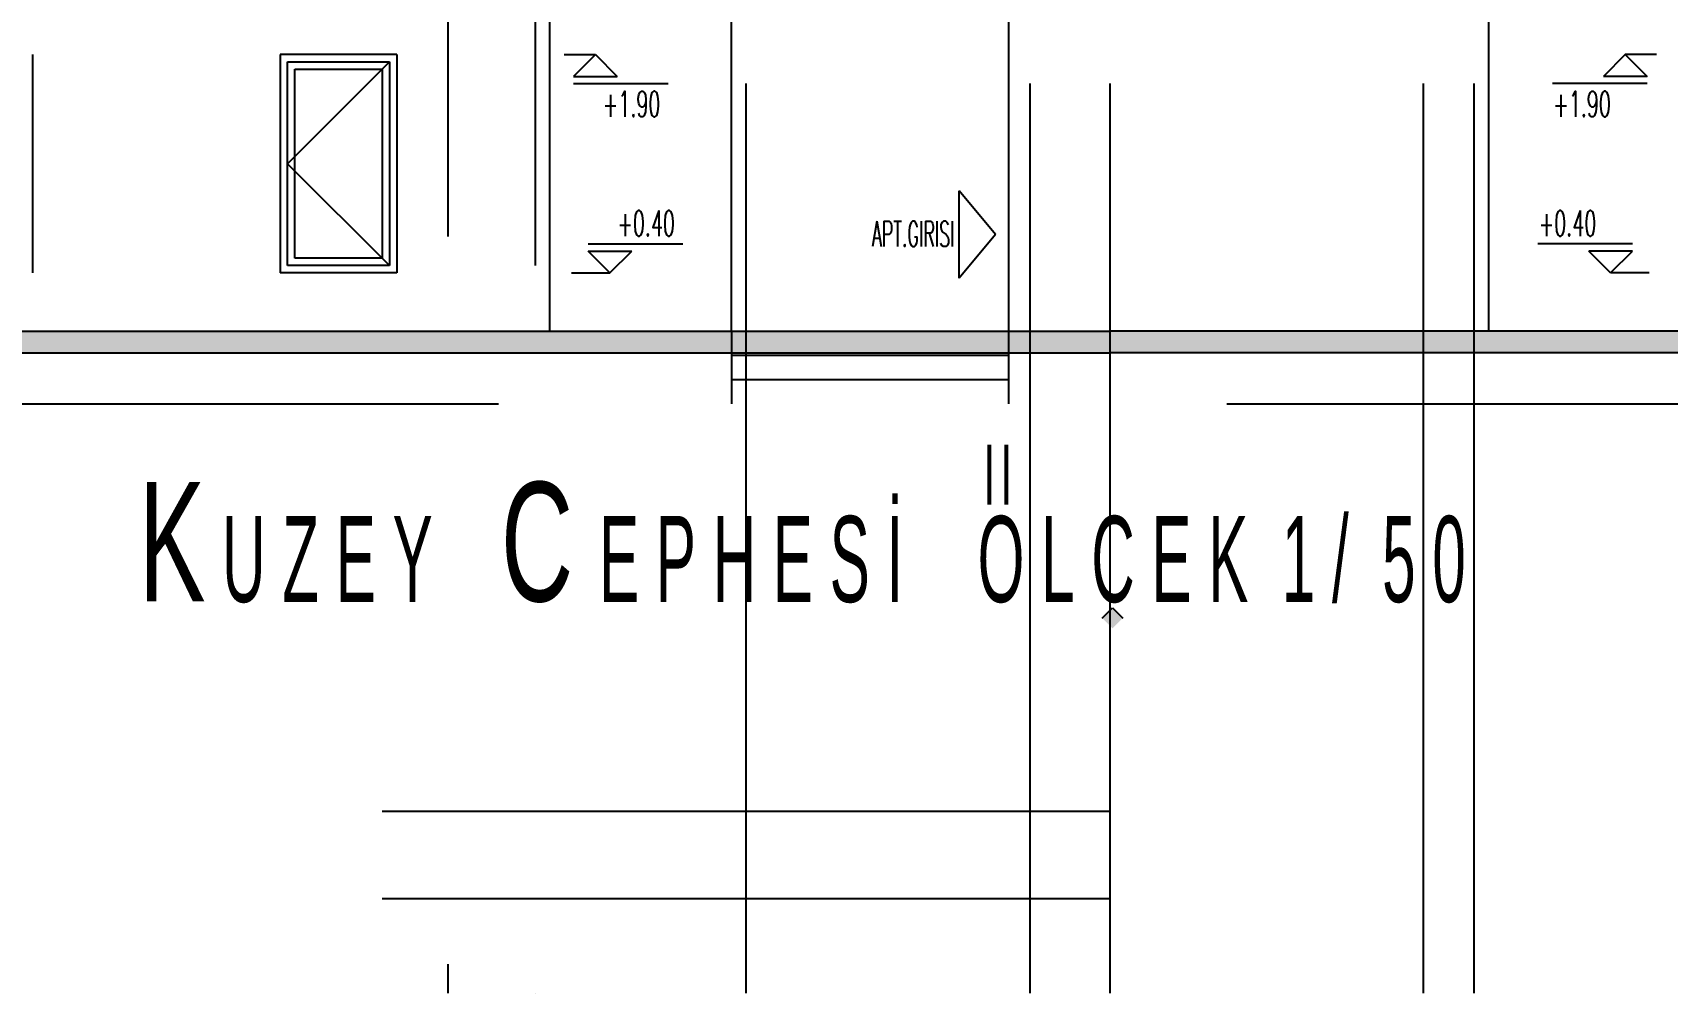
# Model space of a CAD drawing. Extents: x 78 to 306, y -397 to 18.
# Drawn here: x 280.3191 to 280.5436, y -396.9496 to -396.8176 of the extents above; entities that cross this region are included whole.
import ezdxf

# ---------------------------------------------------------------- set-up
doc = ezdxf.new("R2010")
doc.units = 0
doc.header["$LTSCALE"] = 0.5
doc.header["$MEASUREMENT"] = 0
doc.linetypes.add('DASHDOT2', pattern=[0.5, 0.25, -0.125, 0, -0.125])
doc.linetypes.add('DOT2', pattern=[0.125, 0, -0.125])
for name, color, linetype in [('AKS', 5, 'DASHDOT2'), ('IZDUSUM', 2, 'DOT2'), ('KAPI', 1, 'CONTINUOUS'), ('OLCU', 31, 'CONTINUOUS'), ('TEFRIS', 11, 'CONTINUOUS')]:
    doc.layers.add(name, color=color, linetype=linetype)
doc.styles.add('MİMARİ YAZI', font='arial.ttf')
doc.styles.add('OLCU', font='romans.shx', dxfattribs={"width": 0.6, "height": 0.125})

msp = doc.modelspace()

# ---------------------------------------------------------------- hatches: boundary and pattern name
at = {"layer": 'KAPI', "ltscale": 1.4}
h = msp.add_hatch(color=256, dxfattribs=at)
h.dxf.hatch_style = 1
h.paths.add_polyline_path([(280.46744, -396.89941), (280.46886, -396.898), (280.46744, -396.89658), (280.46603, -396.898)])
at = {"layer": 'TEFRIS', "ltscale": 1.4}
msp.add_hatch(color=256, dxfattribs=at).paths.add_polyline_path([(280.46714, -396.86156), (280.75914, -396.86156), (280.75914, -396.85856), (280.46714, -396.85856), (280.17514, -396.85856), (280.17514, -396.86156)])

# ---------------------------------------------------------------- linework, layer by layer
at = {"layer": 'AKS'}
for p, q in [((280.37614, -396.29556), (280.37614, -396.94956)), ((280.41714, -396.94956), (280.41714, -396.29556)), ((280.46714, -396.94956), (280.46714, -396.29556)), ((280.51714, -396.94956), (280.51714, -396.29556)), ((280.38814, -396.29956), (280.38814, -396.94956)), ((280.45614, -396.94956), (280.45614, -396.29956)), ((280.51014, -396.94956), (280.51014, -396.29956))]:
    msp.add_line(p, q, dxfattribs=at)
at = {"layer": 'IZDUSUM', "ltscale": 0.5}
for p, q in [((280.36814, -396.82156), (280.35414, -396.83556)), ((280.35414, -396.83556), (280.36814, -396.84956)), ((280.41514, -396.85856), (280.41514, -396.86856)), ((280.45314, -396.85856), (280.45314, -396.86856)), ((280.41514, -396.86189), (280.45314, -396.86189)), ((280.41514, -396.86523), (280.45314, -396.86523)), ((280.28314, -396.86856), (280.65114, -396.86856)), ((280.66714, -396.92456), (280.26714, -396.92456)), ((280.66714, -396.93656), (280.26714, -396.93656))]:
    msp.add_line(p, q, dxfattribs=at)
at = {"layer": 'KAPI', "ltscale": 1.4}
for p, q in [((280.39014, -396.81456), (280.39014, -396.85856)), ((280.41514, -396.85856), (280.41514, -396.81456)), ((280.51914, -396.85856), (280.51914, -396.81456)), ((280.35414, -396.82156), (280.36814, -396.82156)), ((280.35414, -396.84956), (280.35414, -396.82156)), ((280.36814, -396.82156), (280.36814, -396.84956)), ((280.35514, -396.82256), (280.36714, -396.82256)), ((280.35514, -396.84856), (280.35514, -396.82256)), ((280.36714, -396.82256), (280.36714, -396.84856)), ((280.44638, -396.85129), (280.44638, -396.83929)), ((280.45138, -396.84529), (280.44638, -396.83929)), ((280.45138, -396.84529), (280.44638, -396.85129)), ((280.36714, -396.84856), (280.35514, -396.84856)), ((280.36814, -396.84956), (280.35414, -396.84956))]:
    msp.add_line(p, q, dxfattribs=at)
at = {"layer": 'KAPI'}
for p, q in [((280.45314, -396.81456), (280.45314, -396.85856)), ((280.46603, -396.898), (280.46744, -396.89658)), ((280.46744, -396.89658), (280.46886, -396.898))]:
    msp.add_line(p, q, dxfattribs=at)
at = {"layer": 'OLCU'}
for p, q in [((280.31914, -396.82056), (280.31914, -396.85056)), ((280.35314, -396.82056), (280.35314, -396.85056)), ((280.36914, -396.82056), (280.35314, -396.82056)), ((280.36914, -396.82056), (280.36914, -396.85056)), ((280.39214, -396.82056), (280.39643, -396.82056)), ((280.39643, -396.82056), (280.39343, -396.82356)), ((280.39643, -396.82056), (280.39943, -396.82356)), ((280.53786, -396.82056), (280.53486, -396.82356)), ((280.53786, -396.82056), (280.54086, -396.82356)), ((280.54214, -396.82056), (280.53786, -396.82056)), ((280.39343, -396.82356), (280.39943, -396.82356)), ((280.54086, -396.82356), (280.53486, -396.82356)), ((280.39343, -396.82456), (280.40643, -396.82456)), ((280.54086, -396.82456), (280.52786, -396.82456)), ((280.39543, -396.84656), (280.40843, -396.84656)), ((280.39843, -396.85056), (280.39543, -396.84756)), ((280.39543, -396.84756), (280.40143, -396.84756)), ((280.39843, -396.85056), (280.40143, -396.84756)), ((280.53886, -396.84656), (280.52586, -396.84656)), ((280.53586, -396.85056), (280.53286, -396.84756)), ((280.53886, -396.84756), (280.53286, -396.84756)), ((280.53586, -396.85056), (280.53886, -396.84756)), ((280.36914, -396.85056), (280.35314, -396.85056)), ((280.39314, -396.85056), (280.39843, -396.85056)), ((280.54114, -396.85056), (280.53586, -396.85056))]:
    msp.add_line(p, q, dxfattribs=at)
at = {"layer": 'TEFRIS', "ltscale": 1.4}
for p, q in [((280.17514, -396.85856), (280.46714, -396.85856)), ((280.75914, -396.85856), (280.46714, -396.85856)), ((280.17514, -396.86156), (280.46714, -396.86156)), ((280.75914, -396.86156), (280.46714, -396.86156))]:
    msp.add_line(p, q, dxfattribs=at)

# ---------------------------------------------------------------- texts
at = {"layer": 'KAPI', "ltscale": 1.4, "style": 'OLCU', "width": 0.5}
msp.add_text('APT.GIRISI', height=0.0035, dxfattribs=at).set_placement((280.43441, -396.84696))
at = {"layer": 'KAPI', "style": 'MİMARİ YAZI'}
for s, height, width, p in [('I', 0.00828, 0.5, (280.44973, -396.88243)), ('I', 0.00828, 0.5, (280.45207, -396.88243)), ('K', 0.01638, 0.6, (280.33371, -396.89569)), ('C', 0.01638, 0.6, (280.38346, -396.89569)), ('E P H E S İ', 0.01183, 0.5, (280.39692, -396.8958)), ('U Z E Y', 0.01183, 0.5, (280.34516, -396.8958)), ('O L C E K  1 /  5 0', 0.01183, 0.5, (280.44892, -396.8958))]:
    msp.add_text(s, height=height, dxfattribs=dict(at, width=width)).set_placement(p)
at = {"layer": 'OLCU', "style": 'OLCU', "width": 0.55}
for s, p in [('+1.90', (280.39743, -396.82911)), ('+1.90', (280.52797, -396.82911)), ('+0.40', (280.39943, -396.84551)), ('+0.40', (280.52597, -396.84551))]:
    msp.add_text(s, height=0.0035, dxfattribs=at).set_placement(p)

doc.saveas('drawing.dxf')
